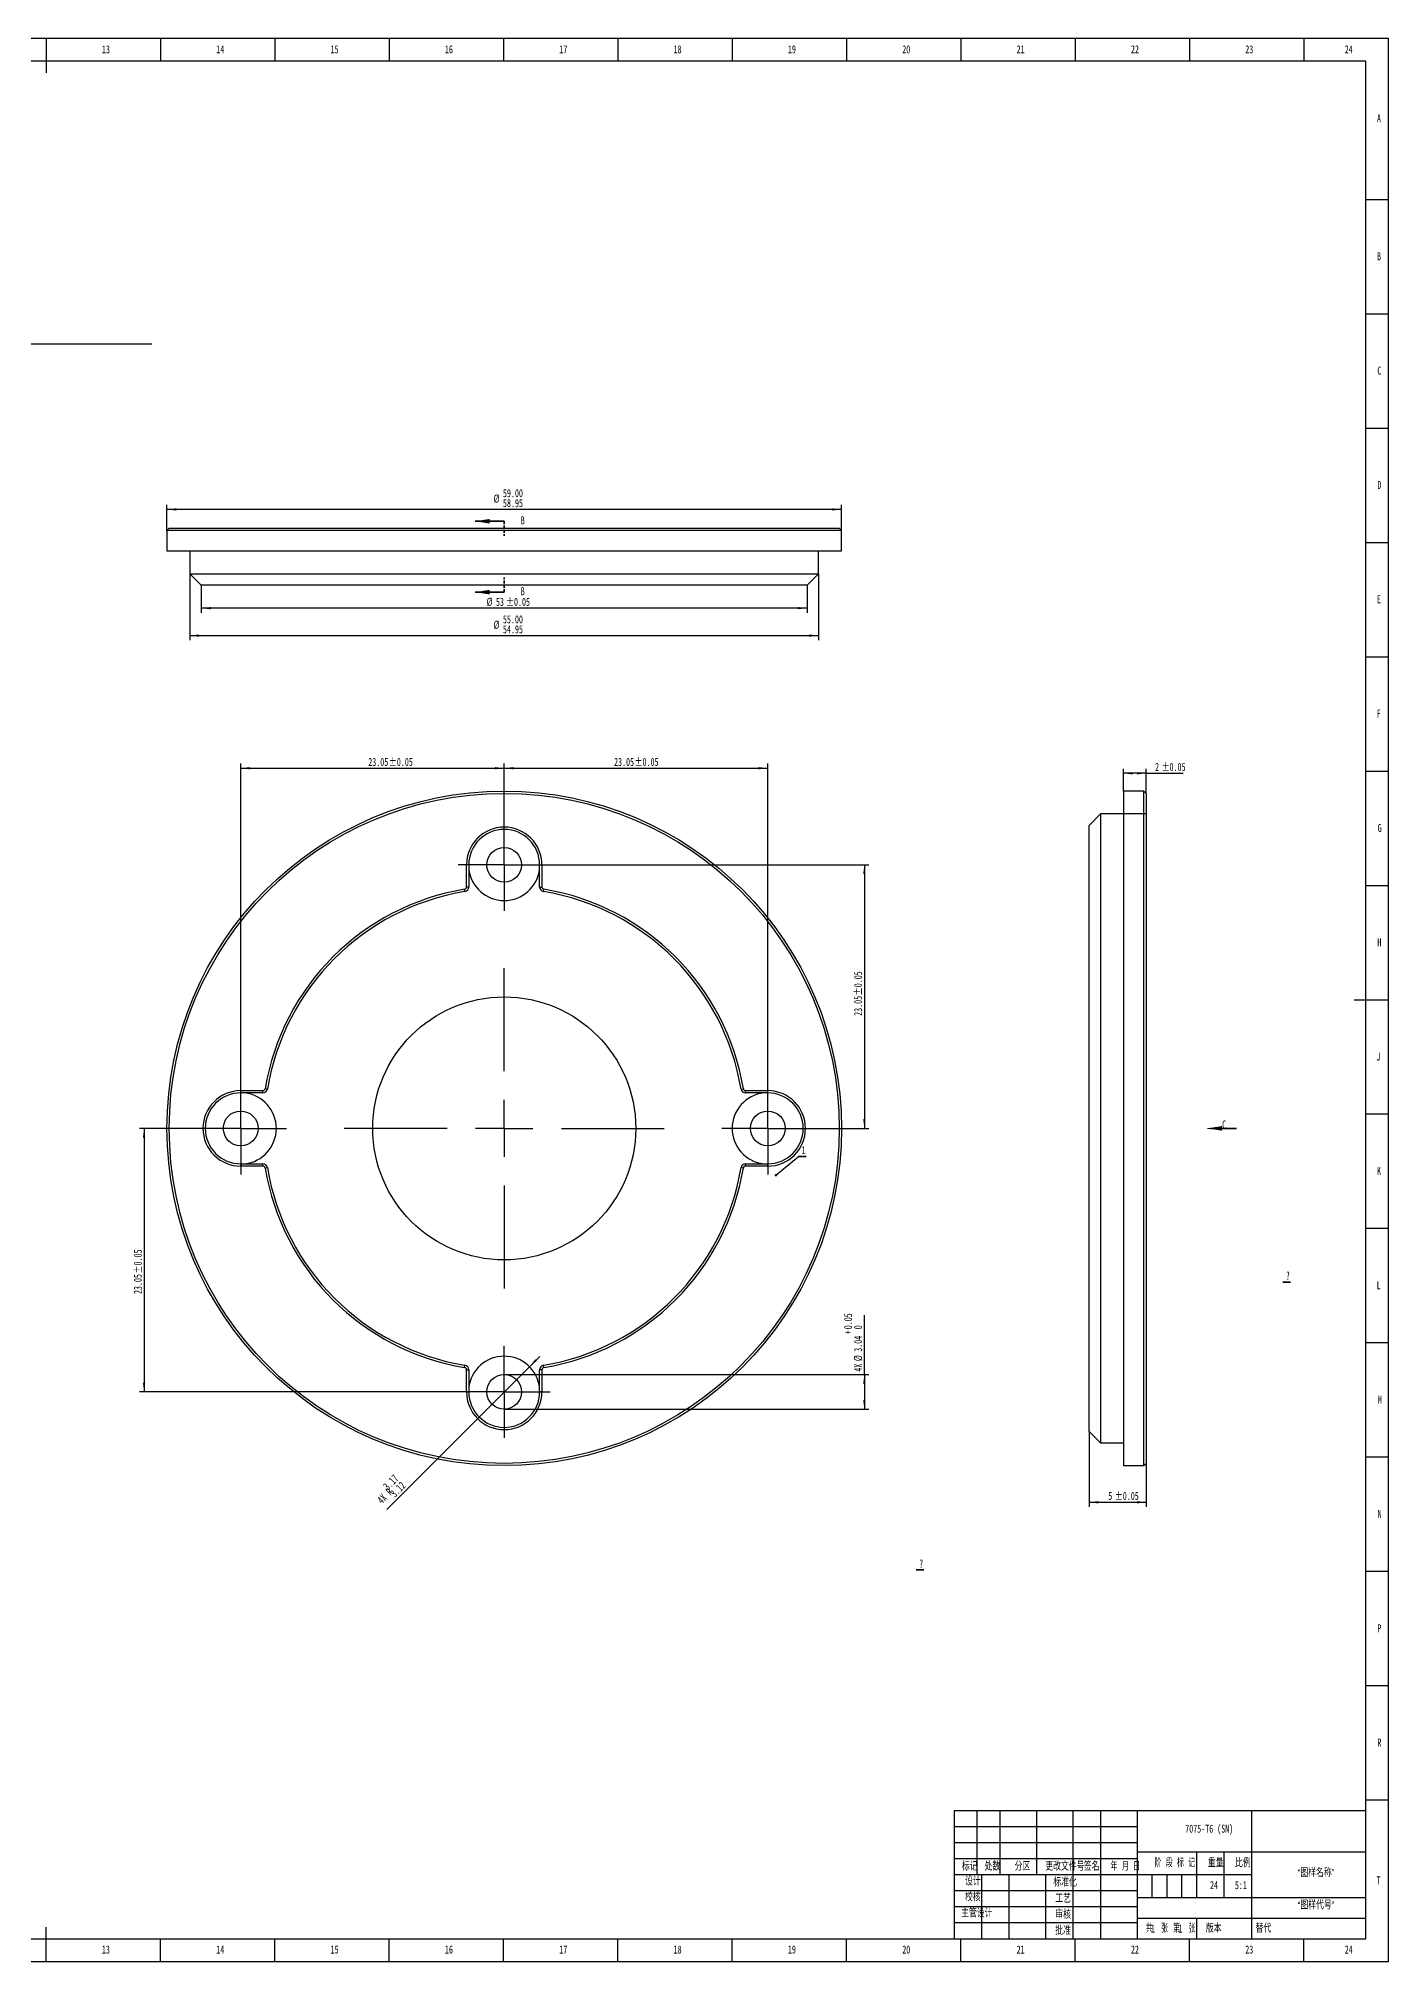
# Model space of a CAD drawing. Header units: millimetres. Extents: x 0 to 1189, y 0 to 841.
# Drawn here: x 599 to 1189, y 0 to 841 of the extents above; entities that cross this region are included whole.
import ezdxf

# ---------------------------------------------------------------- set-up
doc = ezdxf.new("R2010")
doc.units = ezdxf.units.MM
doc.linetypes.add('HIDDEN', pattern=[1.905, 1.27, -0.635])
doc.linetypes.add('PHANTOM', pattern=[12.7, 6.35, -1.27, 1.27, -1.27, 1.27, -1.27])
for name, color, linetype in [('10', 7, 'Continuous'), ('5', 7, 'Continuous'), ('9', 7, 'Continuous'), ('SLD-0', 7, 'Continuous')]:
    doc.layers.add(name, color=color, linetype=linetype)
doc.styles.add('SLDTEXTSTYLE0', font='TXT', dxfattribs={"width": 0.7, "bigfont": 'bigfont'})
doc.styles.add('SLDTEXTSTYLE1', font='TXT', dxfattribs={"width": 0.6, "bigfont": 'bigfont'})
doc.styles.add('SLDTEXTSTYLE2', font='TXT', dxfattribs={"width": 0.614286, "bigfont": 'bigfont'})
doc.styles.add('SLDTEXTSTYLE3', font='TXT', dxfattribs={"width": 0.62, "bigfont": 'bigfont'})
doc.styles.add('SLDTEXTSTYLE5', font='TXT', dxfattribs={"width": 0.7})
doc.styles.add('SLDTEXTSTYLE6', font='TXT', dxfattribs={"width": 0.65})
doc.dimstyles.new('SLDDIMSTYLE0', dxfattribs={"dimtxt": 3.5, "dimasz": 4.08, "dimexe": 0, "dimexo": 0.0625, "dimgap": 0.875, "dimtad": 2, "dimlfac": 0.2, "dimrnd": 1e-09, "dimzin": 12, "dimdsep": 46, "dimtxsty": 'SLDTEXTSTYLE5', "dimsah": 1, "dimcen": 0.09, "dimadec": 0, "dimazin": 3, "dimtol": 1, "dimtp": 0.05, "dimtm": 0.05, "dimtfac": 1, "dimtofl": 0, "dimtmove": 0, "dimatfit": 3, "dimfxl": 0, "dimfrac": 2, "dimtolj": 1, "dimarcsym": 0})
doc.dimstyles.new('SLDDIMSTYLE1', dxfattribs={"dimtxt": 3.5, "dimasz": 4.08, "dimexe": 0, "dimexo": 0.0625, "dimgap": 0.875, "dimtad": 2, "dimlfac": 0.2, "dimrnd": 1e-09, "dimzin": 12, "dimdsep": 46, "dimtxsty": 'SLDTEXTSTYLE5', "dimsah": 1, "dimcen": 0.09, "dimadec": 0, "dimazin": 3, "dimtol": 1, "dimtp": 0.05, "dimtfac": 1, "dimtofl": 0, "dimtmove": 0, "dimatfit": 3, "dimfxl": 0, "dimfrac": 2, "dimtolj": 1, "dimarcsym": 0})
doc.dimstyles.new('SLDDIMSTYLE2', dxfattribs={"dimtxt": 3.5, "dimasz": 4.08, "dimexe": 0, "dimexo": 0.0625, "dimgap": 0.875, "dimtad": 2, "dimlfac": 0.2, "dimrnd": 1e-09, "dimzin": 12, "dimdsep": 46, "dimtxsty": 'SLDTEXTSTYLE5', "dimsah": 1, "dimcen": 0, "dimadec": 0, "dimazin": 3, "dimlim": 1, "dimtp": 0.05, "dimtfac": 1, "dimtofl": 0, "dimtmove": 1, "dimatfit": 3, "dimfxl": 0, "dimfrac": 2, "dimtolj": 1, "dimtzin": 12, "dimarcsym": 0})
doc.dimstyles.new('SLDDIMSTYLE3', dxfattribs={"dimtxt": 0.18, "dimasz": 1.016, "dimexe": 0, "dimexo": 0.0625, "dimgap": 0, "dimtad": 0, "dimtih": 1, "dimtoh": 1, "dimdec": 0, "dimrnd": 1e-09, "dimzin": 0, "dimdsep": 46, "dimtxsty": 'Standard', "dimblk1": 'DOT', "dimblk2": 'DOT', "dimsah": 1, "dimcen": 0.09, "dimadec": 0, "dimazin": 0, "dimtfac": 1.016, "dimtdec": 0, "dimtofl": 0, "dimtmove": 0, "dimatfit": 3, "dimldrblk": 'DOT', "dimfxl": 0, "dimfrac": 2, "dimtolj": 1, "dimtzin": 0, "dimarcsym": 0})
doc.dimstyles.new('SLDDIMSTYLE4', dxfattribs={"dimtxt": 3.5, "dimasz": 4.08, "dimexe": 0, "dimexo": 0.0625, "dimgap": 0.875, "dimtad": 2, "dimlfac": 0.2, "dimrnd": 1e-09, "dimzin": 12, "dimdsep": 46, "dimtxsty": 'SLDTEXTSTYLE5', "dimsah": 1, "dimcen": 0.09, "dimadec": 0, "dimazin": 3, "dimtol": 1, "dimtp": 0.05, "dimtm": 0.05, "dimtfac": 1, "dimtmove": 0, "dimatfit": 0, "dimfxl": 0, "dimfrac": 2, "dimtolj": 1, "dimarcsym": 0})
doc.dimstyles.new('SLDDIMSTYLE5', dxfattribs={"dimtxt": 3.5, "dimasz": 4.08, "dimexe": 0, "dimexo": 0.0625, "dimgap": 0.875, "dimtad": 2, "dimlfac": 0.2, "dimrnd": 1e-09, "dimzin": 4, "dimdsep": 46, "dimtxsty": 'SLDTEXTSTYLE5', "dimsah": 1, "dimcen": 0.09, "dimadec": 0, "dimazin": 1, "dimlim": 1, "dimtm": 0.05, "dimtfac": 1, "dimtofl": 0, "dimtmove": 0, "dimatfit": 3, "dimfxl": 0, "dimfrac": 2, "dimtolj": 1, "dimtzin": 4, "dimarcsym": 0})

# ---------------------------------------------------------------- blocks, each defined once
blk = doc.blocks.new('_D')
at = {"layer": '10'}
for p, q in [((802.26, 499.71), (802.26, 523.86)), ((802.26, 521.86), (917.51, 521.86)), ((917.51, 384.46), (917.51, 523.86))]:
    blk.add_line(p, q, dxfattribs=at)
for points in [[(802.26, 521.86), (806.34, 521.35), (806.34, 522.36)], [(917.51, 521.86), (913.43, 522.36), (913.43, 521.35)]]:
    blk.add_solid(points, dxfattribs=at)
at = {"layer": '10', "char_height": 3.5, "attachment_point": 1, "style": 'SLDTEXTSTYLE5'}
for s, insert in [('23.05', (850.28, 526.37)), ('±0.05', (859.27, 526.37))]:
    blk.add_mtext(s, dxfattribs=dict(at, insert=insert))
blk = doc.blocks.new('_D_1')
at = {"layer": '10'}
for p, q in [((687.01, 384.46), (687.01, 523.86)), ((687.01, 521.86), (802.26, 521.86)), ((802.26, 499.71), (802.26, 523.86))]:
    blk.add_line(p, q, dxfattribs=at)
for points in [[(687.01, 521.86), (691.09, 521.35), (691.09, 522.36)], [(802.26, 521.86), (798.18, 522.36), (798.18, 521.35)]]:
    blk.add_solid(points, dxfattribs=at)
at = {"layer": '10', "char_height": 3.5, "attachment_point": 1, "style": 'SLDTEXTSTYLE5'}
for s, insert in [('23.05', (742.8, 526.37)), ('±0.05', (751.79, 526.37))]:
    blk.add_mtext(s, dxfattribs=dict(at, insert=insert))
blk = doc.blocks.new('_D_2')
at = {"layer": '10'}
for p, q in [((822.36, 479.61), (961.76, 479.61)), ((959.76, 479.61), (959.76, 364.36)), ((937.61, 364.36), (961.76, 364.36))]:
    blk.add_line(p, q, dxfattribs=at)
for points in [[(959.76, 479.61), (959.25, 475.53), (960.27, 475.53)], [(959.76, 364.36), (960.27, 368.44), (959.25, 368.44)]]:
    blk.add_solid(points, dxfattribs=at)
at = {"layer": '10', "char_height": 3.5, "attachment_point": 1, "rotation": 90, "style": 'SLDTEXTSTYLE5'}
for s, insert in [('±0.05', (955.25, 422.55)), ('23.05', (955.25, 413.56))]:
    blk.add_mtext(s, dxfattribs=dict(at, insert=insert))
blk = doc.blocks.new('_D_3')
at = {"layer": '10'}
for p, q in [((959.76, 256.71), (959.76, 282.63)), ((802.26, 256.71), (961.76, 256.71)), ((959.76, 256.71), (959.76, 241.51)), ((802.26, 241.51), (961.76, 241.51))]:
    blk.add_line(p, q, dxfattribs=at)
for points in [[(959.76, 256.71), (959.25, 252.63), (960.27, 252.63)], [(959.76, 241.51), (960.27, 245.59), (959.25, 245.59)]]:
    blk.add_solid(points, dxfattribs=at)
at = {"layer": '10', "char_height": 3.5, "attachment_point": 1, "rotation": 90, "style": 'SLDTEXTSTYLE5'}
for s, insert in [('0.05', (950.88, 276.49)), ('0', (955.23, 276.49)), ('+', (950.88, 274.34)), ('3.04', (955.25, 266.67)), ('%%c', (955.23, 262.55)), ('4X', (955.25, 257.95))]:
    blk.add_mtext(s, dxfattribs=dict(at, insert=insert))
blk = doc.blocks.new('_D_4')
at = {"layer": '10'}
for q in [(817.78, 264.63), (750.9, 197.73)]:
    blk.add_line((813.29, 260.14), q, dxfattribs=at)
blk.add_solid([(813.29, 260.14), (816.53, 262.66), (815.81, 263.38)], dxfattribs=at)
at = {"layer": '10', "char_height": 3.5, "attachment_point": 1, "rotation": 45}
for s, insert, style in [('3.17', (748.96, 208.34), 'SLDTEXTSTYLE5'), ('4X R', (746.32, 202.31), 'SLDTEXTSTYLE6'), ('3.12', (752.04, 205.26), 'SLDTEXTSTYLE5')]:
    blk.add_mtext(s, dxfattribs=dict(at, insert=insert, style=style))
blk = doc.blocks.new('_D_5')
at = {"layer": '10'}
for p, q in [((666.91, 364.36), (642.76, 364.36)), ((644.76, 364.36), (644.76, 249.11)), ((782.16, 249.11), (642.76, 249.11))]:
    blk.add_line(p, q, dxfattribs=at)
for points in [[(644.76, 364.36), (644.25, 360.28), (645.27, 360.28)], [(644.76, 249.11), (645.27, 253.19), (644.25, 253.19)]]:
    blk.add_solid(points, dxfattribs=at)
at = {"layer": '10', "char_height": 3.5, "attachment_point": 1, "rotation": 90, "style": 'SLDTEXTSTYLE5'}
for s, insert in [('±0.05', (640.25, 300.9)), ('23.05', (640.25, 291.91))]:
    blk.add_mtext(s, dxfattribs=dict(at, insert=insert))
blk = doc.blocks.new('SW_NOTE_0_1')
at = {"layer": '10', "color": 0}
for p, q in [((0, 0), (3.37, 0)), ((3.37, 0), (0, 0)), ((0, 0), (3.37, 0)), ((3.37, 0), (0, 0)), ((0, 0), (3.37, 0)), ((3.37, 0), (0, 0))]:
    blk.add_line(p, q, dxfattribs=at)
at = {"layer": '10', "color": 0, "insert": (2.23, 4.5), "char_height": 3.5, "attachment_point": 2, "style": 'SLDTEXTSTYLE5'}
blk.add_mtext('1', dxfattribs=at)
blk = doc.blocks.new('_Dot')
at = {"color": 0, "linetype": 'ByBlock', "lineweight": -2}
blk.add_line((-0.5, 0), (-1, 0), dxfattribs=at)
at = {"color": 0, "linetype": 'ByBlock', "const_width": 0.5}
blk.add_lwpolyline([(-0.25, 0, 1), (0.25, 0, 1)], format="xyb", close=True, dxfattribs=at)
blk = doc.blocks.new('SW_NOTE_0_2')
at = {"layer": '10', "color": 0}
for p, q in [((-0.92, 0.01), (2.46, 0.01)), ((2.46, 0.01), (-0.92, 0.01)), ((-0.92, 0.01), (2.46, 0.01)), ((2.46, 0.01), (-0.92, 0.01)), ((-0.92, 0.01), (2.46, 0.01)), ((2.46, 0.01), (-0.92, 0.01))]:
    blk.add_line(p, q, dxfattribs=at)
at = {"layer": '10', "color": 0, "insert": (1.31, 4.51), "char_height": 3.5, "attachment_point": 2, "style": 'SLDTEXTSTYLE5'}
blk.add_mtext('?', dxfattribs=at)
blk = doc.blocks.new('SW_CENTERMARKSYMBOL_0')
at = {"layer": '10', "color": 0}
for p, q in [((0, 12.5), (0, 20.1)), ((0, 0), (0, 12.5)), ((-12.5, 0), (-20.1, 0)), ((0, 0), (-12.5, 0)), ((0, 0), (0, -12.5)), ((0, 0), (12.5, 0)), ((12.5, 0), (20.1, 0)), ((0, -12.5), (0, -20.1))]:
    blk.add_line(p, q, dxfattribs=at)
blk = doc.blocks.new('SW_CENTERMARKSYMBOL_1')
at = {"layer": '10', "color": 0}
for p, q in [((0, 12.5), (0, 20.1)), ((0, 0), (0, 12.5)), ((-12.5, 0), (-20.1, 0)), ((0, 0), (-12.5, 0)), ((0, 0), (0, -12.5)), ((0, 0), (12.5, 0)), ((12.5, 0), (20.1, 0)), ((0, -12.5), (0, -20.1))]:
    blk.add_line(p, q, dxfattribs=at)
blk = doc.blocks.new('SW_CENTERMARKSYMBOL_2')
at = {"layer": '10', "color": 0}
for p, q in [((0, 12.5), (0, 20.1)), ((0, 0), (0, 12.5)), ((-12.5, 0), (-20.1, 0)), ((0, 0), (-12.5, 0)), ((0, 0), (0, -12.5)), ((0, 0), (12.5, 0)), ((12.5, 0), (20.1, 0)), ((0, -12.5), (0, -20.1))]:
    blk.add_line(p, q, dxfattribs=at)
blk = doc.blocks.new('SW_CENTERMARKSYMBOL_3')
at = {"layer": '10', "color": 0}
for p, q in [((0, 12.5), (0, 20.1)), ((0, 0), (0, 12.5)), ((-12.5, 0), (-20.1, 0)), ((0, 0), (-12.5, 0)), ((0, 0), (0, -12.5)), ((0, 0), (12.5, 0)), ((12.5, 0), (20.1, 0)), ((0, -12.5), (0, -20.1))]:
    blk.add_line(p, q, dxfattribs=at)
blk = doc.blocks.new('SW_CENTERMARKSYMBOL_4')
at = {"layer": '10', "color": 0}
for p, q in [((0, 25), (0, 70)), ((0, 0), (0, 12.5)), ((-25, 0), (-70, 0)), ((0, 0), (-12.5, 0)), ((0, 0), (0, -12.5)), ((0, 0), (12.5, 0)), ((25, 0), (70, 0)), ((0, -25), (0, -70))]:
    blk.add_line(p, q, dxfattribs=at)
blk = doc.blocks.new('_D_6')
at = {"layer": '10'}
for p, q in [((1073.04, 511.86), (1073.04, 521.65)), ((1083.04, 510.86), (1083.04, 521.65)), ((1083.04, 519.65), (1073.04, 519.65)), ((1083.04, 519.65), (1099.18, 519.65))]:
    blk.add_line(p, q, dxfattribs=at)
for points in [[(1073.04, 519.65), (1077.12, 519.14), (1077.12, 520.15)], [(1083.04, 519.65), (1078.96, 520.15), (1078.96, 519.14)]]:
    blk.add_solid(points, dxfattribs=at)
at = {"layer": '10', "char_height": 3.5, "attachment_point": 1, "style": 'SLDTEXTSTYLE5'}
for s, insert in [('2', (1086.91, 524.16)), ('±0.05', (1089.75, 524.16))]:
    blk.add_mtext(s, dxfattribs=dict(at, insert=insert))
blk = doc.blocks.new('_D_7')
at = {"layer": '10'}
for p, q in [((1058.04, 231.86), (1058.04, 198.86)), ((1083.04, 217.86), (1083.04, 198.86)), ((1058.04, 200.86), (1083.04, 200.86))]:
    blk.add_line(p, q, dxfattribs=at)
for points in [[(1058.04, 200.86), (1062.12, 200.35), (1062.12, 201.36)], [(1083.04, 200.86), (1078.96, 201.36), (1078.96, 200.35)]]:
    blk.add_solid(points, dxfattribs=at)
at = {"layer": '10', "char_height": 3.5, "attachment_point": 1, "style": 'SLDTEXTSTYLE5'}
for s, insert in [('5', (1066.42, 205.37)), ('±0.05', (1069.27, 205.37))]:
    blk.add_mtext(s, dxfattribs=dict(at, insert=insert))
blk = doc.blocks.new('SW_NOTE_0_3')
at = {"layer": '10', "color": 0}
for p, q in [((-0.92, 0.01), (2.46, 0.01)), ((2.46, 0.01), (-0.92, 0.01)), ((-0.92, 0.01), (2.46, 0.01)), ((2.46, 0.01), (-0.92, 0.01)), ((-0.92, 0.01), (2.46, 0.01)), ((2.46, 0.01), (-0.92, 0.01))]:
    blk.add_line(p, q, dxfattribs=at)
at = {"layer": '10', "color": 0, "insert": (1.31, 4.51), "char_height": 3.5, "attachment_point": 2, "style": 'SLDTEXTSTYLE5'}
blk.add_mtext('?', dxfattribs=at)
blk = doc.blocks.new('SW_PROJECTIONARROW_0')
at = {"color": 0, "linetype": 'HIDDEN', "lineweight": 18}
blk.add_line((1122.56, 364.36), (1109.86, 364.36), dxfattribs=at)
blk.add_line((1122.56, 364.36), (1109.86, 364.36), dxfattribs=at)
at = {"color": 0, "linetype": 'PHANTOM', "lineweight": 35}
blk.add_line((1122.56, 364.36), (1109.86, 364.36), dxfattribs=at)
at = {"color": 0, "linetype": 'Continuous', "lineweight": 25}
blk.add_solid([(1109.86, 364.36), (1116.21, 363.34), (1116.21, 365.37)], dxfattribs=at)
blk.add_solid([(1109.86, 364.36), (1116.21, 363.34), (1116.21, 365.37)], dxfattribs=at)
at = {"color": 0, "linetype": 'Continuous', "lineweight": 25, "insert": (1116.21, 367.82), "char_height": 3.5, "attachment_point": 1, "style": 'SLDTEXTSTYLE5'}
blk.add_mtext('C', dxfattribs=at)
blk.add_mtext('C', dxfattribs=at)
blk = doc.blocks.new('_D_8')
at = {"layer": '10'}
for p, q in [((664.76, 606.86), (664.76, 577.86)), ((939.76, 606.86), (939.76, 577.86)), ((664.76, 579.86), (939.76, 579.86))]:
    blk.add_line(p, q, dxfattribs=at)
for points in [[(664.76, 579.86), (668.84, 579.35), (668.84, 580.37)], [(939.76, 579.86), (935.68, 580.37), (935.68, 579.35)]]:
    blk.add_solid(points, dxfattribs=at)
at = {"layer": '10', "char_height": 3.5, "attachment_point": 1, "style": 'SLDTEXTSTYLE5'}
for s, insert in [('%%c', (797.59, 586.35)), ('55.00', (801.71, 588.73)), ('54.95', (801.71, 584.37))]:
    blk.add_mtext(s, dxfattribs=dict(at, insert=insert))
blk = doc.blocks.new('_D_9')
at = {"layer": '10'}
for p, q in [((654.76, 625.86), (654.76, 637.04)), ((949.76, 635.04), (654.76, 635.04)), ((949.76, 625.86), (949.76, 637.04))]:
    blk.add_line(p, q, dxfattribs=at)
for points in [[(654.76, 635.04), (658.84, 634.53), (658.84, 635.55)], [(949.76, 635.04), (945.68, 635.55), (945.68, 634.53)]]:
    blk.add_solid(points, dxfattribs=at)
at = {"layer": '10', "char_height": 3.5, "attachment_point": 1, "style": 'SLDTEXTSTYLE5'}
for s, insert in [('%%c', (797.6, 641.53)), ('59.00', (801.71, 643.91)), ('58.95', (801.71, 639.55))]:
    blk.add_mtext(s, dxfattribs=dict(at, insert=insert))
blk = doc.blocks.new('_D_10')
at = {"layer": '10'}
for p, q in [((669.76, 601.86), (669.76, 589.86)), ((934.76, 601.86), (934.76, 589.86)), ((934.76, 591.86), (669.76, 591.86))]:
    blk.add_line(p, q, dxfattribs=at)
for points in [[(669.76, 591.86), (673.84, 591.35), (673.84, 592.37)], [(934.76, 591.86), (930.68, 592.37), (930.68, 591.35)]]:
    blk.add_solid(points, dxfattribs=at)
at = {"layer": '10', "char_height": 3.5, "attachment_point": 1, "style": 'SLDTEXTSTYLE5'}
for s, insert in [('%%c', (794.53, 596.39)), ('53', (798.64, 596.37)), ('±0.05', (803.03, 596.37))]:
    blk.add_mtext(s, dxfattribs=dict(at, insert=insert))
blk = doc.blocks.new('SW_NOTE_0_4')
at = {"layer": '10', "color": 0}
blk.add_line((390, 0), (0, 0), dxfattribs=at)
at = {"layer": '10', "color": 0, "char_height": 12.7, "attachment_point": 1, "style": 'SLDTEXTSTYLE0'}
for s, insert in [('该表面需要去氧化，去氧化后应保证Ra 1.6，去氧化面积如下方视图所示。', (0.46, 34.82)), ('去除氧化后应保证左侧1.50+0.05mm尺寸符合公差要求。', (0.46, 16.39))]:
    blk.add_mtext(s, dxfattribs=dict(at, insert=insert))

msp = doc.modelspace()

# ---------------------------------------------------------------- linework, layer by layer
at = {"color": 7, "linetype": 'Continuous', "lineweight": 25}
for p, q in [((655.758, 626.862), (654.758, 625.862)), ((654.758, 625.862), (654.758, 616.862)), ((949.758, 625.862), (654.758, 625.862)), ((655.758, 626.862), (948.758, 626.862)), ((949.758, 625.862), (948.758, 626.862)), ((949.758, 616.862), (949.758, 625.862)), ((654.758, 616.862), (949.758, 616.862)), ((664.758, 616.862), (664.758, 606.862)), ((939.758, 606.862), (939.758, 616.862)), ((664.758, 606.862), (669.758, 601.862)), ((664.758, 606.862), (939.758, 606.862)), ((934.758, 601.862), (939.758, 606.862)), ((934.758, 601.862), (669.758, 601.862)), ((1082.04, 511.856), (1073.04, 511.856)), ((1073.04, 511.856), (1073.04, 216.856)), ((1083.04, 510.856), (1082.04, 511.856)), ((1082.04, 216.856), (1082.04, 511.856)), ((1083.04, 510.856), (1083.04, 217.856)), ((1063.04, 501.856), (1058.04, 496.856)), ((1058.04, 231.856), (1058.04, 496.856)), ((1073.04, 501.856), (1063.04, 501.856)), ((1063.04, 501.856), (1063.04, 226.856)), ((785.758, 469.915), (785.758, 479.606)), ((786.758, 479.606), (785.758, 479.606)), ((786.758, 479.606), (786.758, 469.915)), ((817.758, 469.915), (817.758, 479.606)), ((817.758, 479.606), (818.758, 479.606)), ((818.758, 479.606), (818.758, 469.915)), ((785.085, 467.942), (784.922, 468.929)), ((786.758, 469.915), (785.758, 469.915)), ((817.758, 469.915), (818.758, 469.915)), ((819.431, 467.942), (819.595, 468.929)), ((687.008, 380.856), (696.699, 380.856)), ((687.008, 379.856), (687.008, 380.856)), ((696.699, 379.856), (687.008, 379.856)), ((696.699, 379.856), (696.699, 380.856)), ((698.672, 381.529), (697.686, 381.692)), ((905.845, 381.529), (906.831, 381.692)), ((907.818, 380.856), (917.508, 380.856)), ((907.818, 379.856), (907.818, 380.856)), ((917.508, 379.856), (907.818, 379.856)), ((917.508, 379.856), (917.508, 380.856)), ((687.008, 347.856), (687.008, 348.856)), ((687.008, 348.856), (696.699, 348.856)), ((696.699, 347.856), (687.008, 347.856)), ((696.699, 347.856), (696.699, 348.856)), ((697.686, 347.019), (698.672, 347.183)), ((906.831, 347.019), (905.845, 347.183)), ((907.818, 347.856), (907.818, 348.856)), ((907.818, 348.856), (917.508, 348.856)), ((917.508, 347.856), (907.818, 347.856)), ((917.508, 347.856), (917.508, 348.856)), ((784.922, 259.783), (785.085, 260.77)), ((819.595, 259.783), (819.431, 260.77)), ((785.758, 249.106), (785.758, 258.797)), ((785.758, 258.797), (786.758, 258.797)), ((786.758, 258.797), (786.758, 249.106)), ((818.758, 258.797), (817.758, 258.797)), ((817.758, 249.106), (817.758, 258.797)), ((818.758, 258.797), (818.758, 249.106)), ((785.758, 249.106), (786.758, 249.106)), ((818.758, 249.106), (817.758, 249.106)), ((1058.04, 231.856), (1063.04, 226.856)), ((1063.04, 226.856), (1073.04, 226.856)), ((1073.04, 216.856), (1082.04, 216.856)), ((1082.04, 216.856), (1083.04, 217.856))]:
    msp.add_line(p, q, dxfattribs=at)
at = {"color": 7, "linetype": 'Continuous', "lineweight": 35}
for p, q in [((802.258, 629.862), (789.558, 629.862)), ((802.258, 598.862), (789.558, 598.862))]:
    msp.add_line(p, q, dxfattribs=at)
at = {"color": 7, "linetype": 'HIDDEN', "lineweight": 35}
for p, q in [((802.258, 629.862), (802.258, 623.512)), ((802.258, 598.862), (802.258, 605.212))]:
    msp.add_line(p, q, dxfattribs=at)
at = {"color": 7, "linetype": 'Continuous', "lineweight": 25}
for centre, radius in [((802.258, 364.356), 147.5), ((802.258, 364.356), 146.5), ((802.258, 479.606), 7.6), ((802.258, 364.356), 57.5), ((687.008, 364.356), 7.6), ((917.508, 364.356), 7.6), ((802.258, 249.106), 7.6)]:
    msp.add_circle(centre, radius, dxfattribs=at)
for centre, radius, start, end in [((802.258, 479.606), 16.5, 0, 180), ((802.258, 479.606), 15.5, 0, 180), ((802.258, 479.606), 15.6, 186.49094, 353.50906), ((802.258, 364.356), 106, 99.413093, 170.586907), ((802.258, 364.356), 105, 99.413093, 170.586907), ((784.758, 469.915), 1, 279.413093, 0), ((784.758, 469.915), 2, 279.413093, 0), ((819.758, 469.915), 2, 180, 260.586907), ((819.758, 469.915), 1, 180, 260.586907), ((802.258, 364.356), 105, 9.413093, 80.586907), ((802.258, 364.356), 106, 9.413093, 80.586907), ((687.008, 364.356), 16.5, 90, 270), ((687.008, 364.356), 15.5, 90, 270), ((687.008, 364.356), 15.6, 276.49094, 83.50906), ((696.699, 381.856), 1, 270, 350.586907), ((696.699, 381.856), 2, 270, 350.586907), ((917.508, 364.356), 15.6, 96.49094, 263.50906), ((907.818, 381.856), 2, 189.413093, 270), ((907.818, 381.856), 1, 189.413093, 270), ((917.508, 364.356), 16.5, 270, 90), ((917.508, 364.356), 15.5, 270, 90), ((696.699, 346.856), 2, 9.413093, 90), ((696.699, 346.856), 1, 9.413093, 90), ((802.258, 364.356), 106, 189.413093, 260.586907), ((802.258, 364.356), 105, 189.413093, 260.586907), ((802.258, 364.356), 105, 279.413093, 350.586907), ((802.258, 364.356), 106, 279.413093, 350.586907), ((907.818, 346.856), 2, 90, 170.586907), ((907.818, 346.856), 1, 90, 170.586907), ((784.758, 258.797), 2, 0, 80.586907), ((802.258, 249.106), 15.6, 6.49094, 173.50906), ((819.758, 258.797), 2, 99.413093, 180), ((784.758, 258.797), 1, 0, 80.586907), ((819.758, 258.797), 1, 99.413093, 180), ((802.258, 249.106), 16.5, 180, 0), ((802.258, 249.106), 15.5, 180, 0)]:
    msp.add_arc(centre, radius, start, end, dxfattribs=at)
at = {"color": 7, "linetype": 'Continuous', "lineweight": 35}
for points in [[(789.558, 629.862), (795.908, 628.846), (795.908, 630.878)], [(789.558, 598.862), (795.908, 597.846), (795.908, 599.878)]]:
    msp.add_solid(points, dxfattribs=at)
at = {"layer": '10'}
msp.add_line((1083.04, 501.864), (1063.04, 501.856), dxfattribs=at)
at = {"layer": '5', "color": 7}
for p, q in [((1189, 841), (0, 841)), ((1189, 0), (1189, 841)), ((999, 59), (1079, 59)), ((999, 52), (1079, 52)), ((1085.5, 38), (1085.5, 28)), ((1092, 38), (1092, 28)), ((1098.5, 38), (1098.5, 28)), ((0, 0), (1189, 0))]:
    msp.add_line(p, q, dxfattribs=at)
at = {"layer": '5', "lineweight": 25}
for p, q in [((602, 841), (602, 826)), ((1189, 420.5), (1174, 420.5)), ((1105, 18.982), (1105, 10)), ((602, 0), (602, 15))]:
    msp.add_line(p, q, dxfattribs=at)
at = {"layer": '5'}
for p, q in [((652, 841), (652, 831.05)), ((702, 841), (702, 831.05)), ((752, 841), (752, 831.05)), ((802, 841), (802, 831.05)), ((852, 841), (852, 831.05)), ((902, 841), (902, 831.05)), ((952, 841), (952, 831.05)), ((1002, 841), (1002, 831.05)), ((1052, 841), (1052, 831.05)), ((1102, 841), (1102, 831.05)), ((1152, 841), (1152, 831.05)), ((1189, 770.5), (1179, 770.5)), ((1189, 720.5), (1179, 720.5)), ((1189, 670.5), (1179, 670.5)), ((1189, 620.5), (1179, 620.5)), ((1189, 570.5), (1179, 570.5)), ((1189, 520.5), (1179, 520.5)), ((1189, 470.5), (1179, 470.5)), ((1189, 370.5), (1179, 370.5)), ((1189, 320.5), (1179, 320.5)), ((1189, 270.5), (1179, 270.5)), ((1189, 220.5), (1179, 220.5)), ((1189, 170.5), (1179, 170.5)), ((1189, 120.5), (1179, 120.5)), ((1189, 70.5), (1179, 70.5)), ((652, 0), (652, 10)), ((702, 0), (702, 10)), ((752, 0), (752, 10)), ((802, 0), (802, 10)), ((852, 0), (852, 10)), ((902, 0), (902, 10)), ((952, 0), (952, 10)), ((1002, 0), (1002, 10)), ((1052, 0), (1052, 10)), ((1102, 0), (1102, 10)), ((1152, 0), (1152, 10))]:
    msp.add_line(p, q, dxfattribs=at)
at = {"layer": '5', "color": 7, "lineweight": 25}
for p, q in [((1179, 831.05), (25, 831.05)), ((1179, 10), (1179, 831.05)), ((999, 66), (1179, 66)), ((999, 66), (999, 10)), ((1009, 66), (1009, 38)), ((1019, 66), (1019, 38)), ((1035, 66), (1035, 38)), ((1051, 66), (1051, 10)), ((1063, 66), (1063, 10)), ((1079, 66), (1079, 10)), ((1129, 66), (1129, 38)), ((999, 45), (1079, 45)), ((1079, 48), (1179, 48)), ((1105, 48), (1105, 28)), ((1117, 48), (1117, 28)), ((999, 38), (1129, 38)), ((1011, 38), (1011, 10)), ((1023, 38), (1023, 10)), ((1039, 38), (1039, 10)), ((1129, 38), (1129, 10)), ((999, 31), (1079, 31)), ((1079, 28), (1179, 28)), ((999, 24), (1079, 24)), ((999, 17), (1079, 17)), ((1079.006, 18.982), (1179, 18.982)), ((0, 10), (1179, 10))]:
    msp.add_line(p, q, dxfattribs=at)

# ---------------------------------------------------------------- block references
at = {"color": 7, "linetype": 'Continuous', "lineweight": 25}
msp.add_blockref('SW_PROJECTIONARROW_0', (0, 0), dxfattribs=at)
at = {"layer": '10'}
for name, p in [('SW_NOTE_0_4', (258.194, 707.374)), ('SW_CENTERMARKSYMBOL_3', (802.258, 479.606)), ('SW_CENTERMARKSYMBOL_4', (802.258, 364.356)), ('SW_CENTERMARKSYMBOL_0', (687.008, 364.356)), ('SW_CENTERMARKSYMBOL_2', (917.508, 364.356)), ('SW_NOTE_0_1', (930.961, 352.091)), ('SW_NOTE_0_3', (1143.693, 297.128)), ('SW_CENTERMARKSYMBOL_1', (802.258, 249.106)), ('SW_NOTE_0_2', (983.311, 171.229))]:
    msp.add_blockref(name, p, dxfattribs=at)

# ---------------------------------------------------------------- texts
at = {"color": 7, "linetype": 'Continuous', "char_height": 3.5, "attachment_point": 1, "style": 'SLDTEXTSTYLE5'}
for insert in [(809.492, 632.027), (809.492, 601.027)]:
    msp.add_mtext('B', dxfattribs=dict(at, insert=insert))
at = {"layer": '10', "char_height": 3.5}
for s, insert, attachment_point, style in [('13', (628.089, 838.006), 2, 'SLDTEXTSTYLE5'), ('14', (678.089, 838.006), 2, 'SLDTEXTSTYLE5'), ('15', (728.089, 838.006), 2, 'SLDTEXTSTYLE5'), ('16', (778.091, 838.006), 2, 'SLDTEXTSTYLE5'), ('17', (828.091, 838.006), 2, 'SLDTEXTSTYLE5'), ('18', (878.091, 838.006), 2, 'SLDTEXTSTYLE5'), ('19', (928.091, 838.006), 2, 'SLDTEXTSTYLE5'), ('20', (978.089, 838.006), 2, 'SLDTEXTSTYLE5'), ('21', (1028.089, 838.006), 2, 'SLDTEXTSTYLE5'), ('22', (1078.089, 838.006), 2, 'SLDTEXTSTYLE5'), ('23', (1128.089, 838.006), 2, 'SLDTEXTSTYLE5'), ('24', (1171.589, 838.006), 2, 'SLDTEXTSTYLE5'), ('A', (1184.82, 807.756), 2, 'SLDTEXTSTYLE5'), ('B', (1184.82, 747.506), 2, 'SLDTEXTSTYLE5'), ('C', (1184.982, 697.506), 2, 'SLDTEXTSTYLE5'), ('D', (1184.984, 647.506), 2, 'SLDTEXTSTYLE5'), ('E', (1184.818, 597.506), 2, 'SLDTEXTSTYLE5'), ('F', (1184.779, 547.506), 2, 'SLDTEXTSTYLE5'), ('G', (1185.094, 497.506), 2, 'SLDTEXTSTYLE5'), ('H', (1184.984, 447.506), 2, 'SLDTEXTSTYLE5'), ('J', (1184.515, 397.506), 2, 'SLDTEXTSTYLE5'), ('K', (1184.82, 347.506), 2, 'SLDTEXTSTYLE5'), ('L', (1184.681, 297.506), 2, 'SLDTEXTSTYLE5'), ('M', (1185.207, 247.506), 2, 'SLDTEXTSTYLE5'), ('N', (1185.103, 197.506), 2, 'SLDTEXTSTYLE5'), ('P', (1184.944, 147.506), 2, 'SLDTEXTSTYLE5'), ('R', (1184.984, 97.506), 2, 'SLDTEXTSTYLE5'), ('7075-T6 (SN)', (1110.572, 59.858), 2, 'SLDTEXTSTYLE5'), ('24', (1112.664, 35.158), 2, 'SLDTEXTSTYLE5'), ('“图样名称”', (1157.279, 40.511), 2, 'SLDTEXTSTYLE0'), ('T', (1184.656, 37.256), 2, 'SLDTEXTSTYLE5'), ('校核', (1007.176, 29.857), 2, 'SLDTEXTSTYLE0'), ('“图样代号”', (1157.281, 26.366), 2, 'SLDTEXTSTYLE0'), ('主管设计', (1008.926, 22.83), 2, 'SLDTEXTSTYLE0'), ('1', (1085.11, 16.188), 1, 'SLDTEXTSTYLE5'), ('1', (1097.135, 16.188), 1, 'SLDTEXTSTYLE5'), ('13', (628.089, 7.006), 2, 'SLDTEXTSTYLE5'), ('14', (678.089, 7.006), 2, 'SLDTEXTSTYLE5'), ('15', (728.089, 7.006), 2, 'SLDTEXTSTYLE5'), ('16', (778.091, 7.006), 2, 'SLDTEXTSTYLE5'), ('17', (828.091, 7.006), 2, 'SLDTEXTSTYLE5'), ('18', (878.091, 7.006), 2, 'SLDTEXTSTYLE5'), ('19', (928.091, 7.006), 2, 'SLDTEXTSTYLE5'), ('20', (978.089, 7.006), 2, 'SLDTEXTSTYLE5'), ('21', (1028.089, 7.006), 2, 'SLDTEXTSTYLE5'), ('22', (1078.089, 7.006), 2, 'SLDTEXTSTYLE5'), ('23', (1128.089, 7.006), 2, 'SLDTEXTSTYLE5'), ('24', (1171.589, 7.006), 2, 'SLDTEXTSTYLE5')]:
    msp.add_mtext(s, dxfattribs=dict(at, insert=insert, attachment_point=attachment_point, style=style))
at = {"layer": '10', "color": 7, "insert": (1112.526, 16.188), "char_height": 3.5, "attachment_point": 2, "style": 'SLDTEXTSTYLE0'}
msp.add_mtext('版本', dxfattribs=at)
at = {"layer": '9', "color": 7, "char_height": 3.5, "attachment_point": 2}
for s, insert, style in [('标记', (1005.821, 43.306), 'SLDTEXTSTYLE0'), ('处数', (1015.759, 43.306), 'SLDTEXTSTYLE0'), ('分区', (1028.916, 43.306), 'SLDTEXTSTYLE0'), ('更改文件号', (1047.473, 43.306), 'SLDTEXTSTYLE0'), ('签名', (1059.145, 43.306), 'SLDTEXTSTYLE0'), ('年 月 日', (1073.909, 43.306), 'SLDTEXTSTYLE3'), ('阶 段 标 记', (1095.536, 44.81), 'SLDTEXTSTYLE2'), ('重量', (1113.402, 44.81), 'SLDTEXTSTYLE0'), ('比例', (1125.295, 44.81), 'SLDTEXTSTYLE0'), ('设计', (1007.228, 36.767), 'SLDTEXTSTYLE0'), ('标准化', (1047.567, 36.358), 'SLDTEXTSTYLE0'), ('工艺', (1046.681, 29.23), 'SLDTEXTSTYLE0'), ('审核', (1046.68, 22.249), 'SLDTEXTSTYLE0'), ('批准', (1046.662, 15.216), 'SLDTEXTSTYLE0'), ('共  张', (1087.69, 16.188), 'SLDTEXTSTYLE1'), ('第  张', (1099.675, 16.188), 'SLDTEXTSTYLE1')]:
    msp.add_mtext(s, dxfattribs=dict(at, insert=insert, style=style))
at = {"layer": 'SLD-0', "char_height": 3.5}
for s, insert, attachment_point, style in [('5:1', (1124.437, 35.158), 2, 'SLDTEXTSTYLE5'), ('替代', (1130.851, 16.188), 1, 'SLDTEXTSTYLE0')]:
    msp.add_mtext(s, dxfattribs=dict(at, insert=insert, attachment_point=attachment_point, style=style))

# ---------------------------------------------------------------- dimensions: what is measured, and where the dimension line sits
at = {"layer": '10'}
for base, p1, p2, dimstyle, picture, middle in [((654.758, 635.041), (949.758, 625.862), (654.758, 625.862), 'SLDDIMSTYLE5', '_D_9', (803.49, 635.041)), ((939.758, 579.862), (664.758, 606.862), (939.758, 606.862), 'SLDDIMSTYLE5', '_D_8', (803.49, 579.862)), ((669.758, 591.862), (934.758, 601.862), (669.758, 601.862), 'SLDDIMSTYLE0', '_D_10', (803.49, 591.862))]:
    dim = msp.add_linear_dim(base=base, p1=p1, p2=p2, text='%%c<>', dimstyle=dimstyle, dxfattribs=at)
    dim.commit()
    dim.dimension.update_dxf_attribs({"geometry": picture, "text_midpoint": middle, "dimtype": 160})
for base, p1, p2, dimstyle, picture, middle in [((802.258, 521.856), (687.008, 384.456), (802.258, 499.706), 'SLDDIMSTYLE0', '_D_1', (752.002, 521.856)), ((917.508, 521.856), (802.258, 499.706), (917.508, 384.456), 'SLDDIMSTYLE0', '_D', (859.484, 521.856)), ((1073.04, 519.646), (1083.04, 510.856), (1073.04, 511.856), 'SLDDIMSTYLE0', '_D_6', (1093.04, 519.646)), ((1083.04, 200.856), (1058.04, 231.856), (1083.04, 217.856), 'SLDDIMSTYLE4', '_D_7', (1072.554, 200.856))]:
    dim = msp.add_linear_dim(base=base, p1=p1, p2=p2, dimstyle=dimstyle, dxfattribs=at)
    dim.commit()
    dim.dimension.update_dxf_attribs({"geometry": picture, "text_midpoint": middle, "dimtype": 160})
for base, p1, p2, picture, middle in [((959.758, 364.356), (822.358, 479.606), (937.608, 364.356), '_D_2', (959.758, 422.764)), ((644.758, 249.106), (666.908, 364.356), (782.158, 249.106), '_D_5', (644.758, 301.114))]:
    dim = msp.add_linear_dim(base=base, p1=p1, p2=p2, angle=90, dimstyle='SLDDIMSTYLE0', dxfattribs=at)
    dim.commit()
    dim.dimension.update_dxf_attribs({"geometry": picture, "text_midpoint": middle, "dimtype": 160})
dim = msp.add_linear_dim(base=(959.758, 241.506), p1=(802.258, 256.706), p2=(802.258, 241.506), angle=90, text='4X %%c<>', dimstyle='SLDDIMSTYLE1', dxfattribs=at)
dim.commit()
dim.dimension.update_dxf_attribs({"geometry": '_D_3', "text_midpoint": (959.758, 270.293), "dimtype": 160})
dim = msp.add_radius_dim(center=(802.258, 249.106), mpoint=(813.289, 260.137), text='4X <>', dimstyle='SLDDIMSTYLE2', dxfattribs=at)
dim.commit()
dim.dimension.update_dxf_attribs({"geometry": '_D_4', "text_midpoint": (755.127, 201.975), "dimtype": 164})

# ---------------------------------------------------------------- leaders
msp.add_leader([(921.042, 343.848), (930.961, 352.091)], dimstyle='SLDDIMSTYLE3', dxfattribs=at)

doc.saveas('drawing.dxf')
